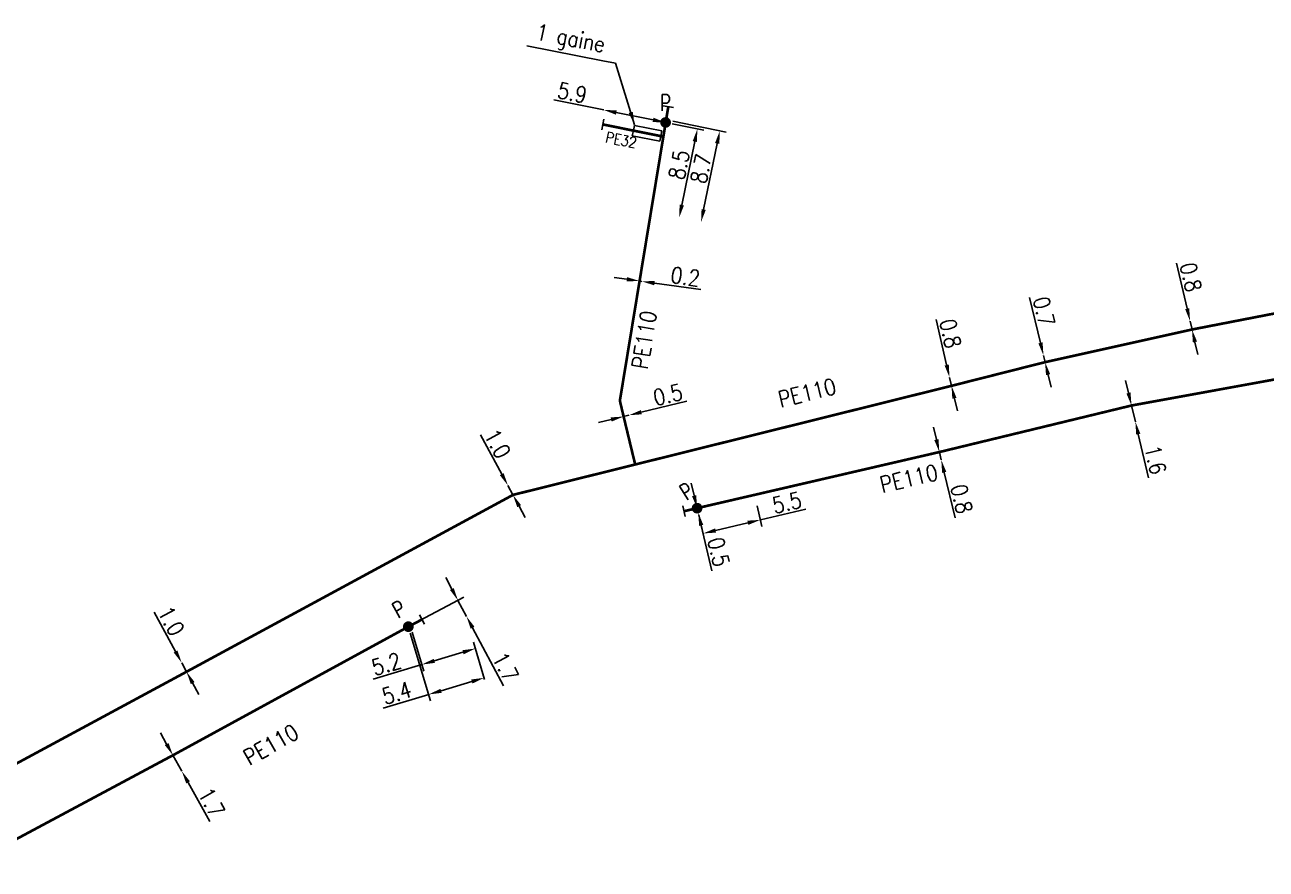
# Model space of a CAD drawing. Header units: millimetres. Extents: x 138988 to 140002, y 128990 to 130001.
# Drawn here: x 139695.7 to 139811.6, y 129521.9 to 129600.8 of the extents above; entities that cross this region are included whole.
import ezdxf
from ezdxf.enums import TextEntityAlignment as Align

# ---------------------------------------------------------------- set-up
doc = ezdxf.new("R2010")
doc.units = ezdxf.units.MM
doc.header["$PDMODE"] = 34
doc.linetypes.add('L_25_PE', pattern=[2000, 1000, 1000])
doc.layers.get('0').update_dxf_attribs({"linetype": 'CONTINUOUS'})
doc.layers.get('Defpoints').update_dxf_attribs({"linetype": 'CONTINUOUS'})
for name, color, linetype in [('L_150', 1, 'CONTINUOUS'), ('L_300', 7, 'CONTINUOUS'), ('L_340', 7, 'CONTINUOUS'), ('L_400', 7, 'CONTINUOUS')]:
    doc.layers.add(name, color=color, linetype=linetype)
doc.styles.add('G_ROMANS', font='ROMANS.SHX', dxfattribs={"width": 0.75})
doc.styles.get("Standard").update_dxf_attribs({"font": 'romans.shx', "width": 0.85})
doc.dimstyles.get("Standard").update_dxf_attribs({"dimtxt": 1.5, "dimasz": 1.2, "dimexe": 0.625, "dimexo": 0.625, "dimgap": 0.25, "dimtad": 1, "dimdec": 1, "dimzin": 0, "dimdsep": 46, "dimtxsty": 'Standard', "dimcen": -0.5, "dimadec": 0, "dimazin": 0, "dimtfac": 1, "dimtdec": 1, "dimtmove": 0, "dimatfit": 3, "dimfxl": 0, "dimtolj": 1, "dimtzin": 0, "dimarcsym": 0})

# ---------------------------------------------------------------- blocks, each defined once
blk = doc.blocks.new('*D1107')
at = {"layer": 'Defpoints', "color": 0, "linetype": 'Continuous', "transparency": 16777216}
for p in [(139798.98, 129565.2), (139799.34, 129563.69), (139799.34, 129563.69)]:
    blk.add_point(p, dxfattribs=at)
at = {"layer": 'L_150', "color": 0, "linetype": 'Continuous', "lineweight": -2, "transparency": 16777216}
for p, q in [((139798.7, 129566.37), (139798.42, 129567.54)), ((139798.98, 129565.2), (139799.34, 129563.69)), ((139799.61, 129562.53), (139800.58, 129558.45))]:
    blk.add_line(p, q, dxfattribs=at)
at = {"layer": 'L_150', "color": 0, "linetype": 'Continuous', "transparency": 16777216}
for points in [[(139798.89, 129566.42), (139798.51, 129566.32), (139798.98, 129565.2)], [(139799.81, 129562.57), (139799.42, 129562.48), (139799.34, 129563.69)]]:
    blk.add_solid(points, dxfattribs=at)
at = {"layer": 'L_150', "color": 0, "linetype": 'Continuous', "transparency": 16777216, "insert": (139801.21, 129560.14), "char_height": 1.5, "attachment_point": 5, "rotation": 283.3822}
blk.add_mtext('\\A1;1.6', dxfattribs=at)
blk = doc.blocks.new('*D1108')
at = {"layer": 'Defpoints', "color": 0, "linetype": 'Continuous', "transparency": 16777216}
for p in [(139781.07, 129560.86), (139781.22, 129560.12), (139781.22, 129560.12)]:
    blk.add_point(p, dxfattribs=at)
at = {"layer": 'L_150', "color": 0, "linetype": 'Continuous', "lineweight": -2, "transparency": 16777216}
for p, q in [((139780.76, 129562.02), (139780.49, 129563.19)), ((139780.47, 129560.71), (139780.44, 129560.71)), ((139781.04, 129560.85), (139781.22, 129560.12)), ((139781.5, 129558.95), (139782.51, 129554.7))]:
    blk.add_line(p, q, dxfattribs=at)
at = {"layer": 'L_150', "color": 0, "linetype": 'Continuous', "transparency": 16777216}
for points in [[(139780.96, 129562.06), (139780.57, 129561.97), (139781.04, 129560.85)], [(139781.69, 129559), (139781.3, 129558.91), (139781.22, 129560.12)]]:
    blk.add_solid(points, dxfattribs=at)
at = {"layer": 'L_150', "color": 0, "linetype": 'Continuous', "transparency": 16777216, "insert": (139783.12, 129556.48), "char_height": 1.5, "attachment_point": 5, "rotation": 283.4347}
blk.add_mtext('\\A1;0.8', dxfattribs=at)
blk = doc.blocks.new('*D1109')
at = {"layer": 'Defpoints', "color": 0, "linetype": 'Continuous', "transparency": 16777216}
for p in [(139763.87, 129556.44), (139758.42, 129555.61), (139764.33, 129554.52)]:
    blk.add_point(p, dxfattribs=at)
at = {"layer": 'L_300', "color": 0, "linetype": 'Continuous', "lineweight": -2, "transparency": 16777216}
for p, q in [((139764.02, 129555.83), (139764.47, 129553.91)), ((139758.57, 129555), (139759.12, 129552.64)), ((139764.33, 129554.52), (139768.58, 129555.53)), ((139760.15, 129553.53), (139763.16, 129554.24))]:
    blk.add_line(p, q, dxfattribs=at)
at = {"layer": 'L_300', "color": 0, "linetype": 'Continuous', "transparency": 16777216}
for points in [[(139760.1, 129553.72), (139760.19, 129553.33), (139758.98, 129553.25)], [(139763.11, 129554.44), (139763.21, 129554.05), (139764.33, 129554.52)]]:
    blk.add_solid(points, dxfattribs=at)
at = {"layer": 'L_300', "color": 0, "linetype": 'Continuous', "transparency": 16777216, "insert": (139766.81, 129556.13), "char_height": 1.5, "attachment_point": 5, "rotation": 13.3246}
blk.add_mtext('\\A1;5.5', dxfattribs=at)
blk = doc.blocks.new('*D1110')
at = {"layer": 'Defpoints', "color": 0, "linetype": 'Continuous', "transparency": 16777216}
for p in [(139758.42, 129555.61), (139758.53, 129555.17), (139758.53, 129555.17)]:
    blk.add_point(p, dxfattribs=at)
at = {"layer": 'L_300', "color": 0, "linetype": 'Continuous', "lineweight": -2, "transparency": 16777216}
for p, q in [((139758.15, 129556.78), (139757.87, 129557.94)), ((139758.42, 129555.61), (139758.53, 129555.17)), ((139758.8, 129554), (139759.81, 129549.75))]:
    blk.add_line(p, q, dxfattribs=at)
at = {"layer": 'L_300', "color": 0, "linetype": 'Continuous', "transparency": 16777216}
for points in [[(139758.34, 129556.82), (139757.95, 129556.73), (139758.42, 129555.61)], [(139759, 129554.05), (139758.61, 129553.96), (139758.53, 129555.17)]]:
    blk.add_solid(points, dxfattribs=at)
at = {"layer": 'L_300', "color": 0, "linetype": 'Continuous', "transparency": 16777216, "insert": (139760.42, 129551.52), "char_height": 1.5, "attachment_point": 5, "rotation": 283.3364}
blk.add_mtext('\\A1;0.5', dxfattribs=at)
blk = doc.blocks.new('L_300_12')
at = {"color": 0, "linetype": 'Continuous', "const_width": 0.497, "flags": 128}
blk.add_lwpolyline([(-0.25, 0, 1), (0.25, 0, 1)], format="xyb", close=True, dxfattribs=at)
at = {"color": 0, "linetype": 'Continuous', "style": 'G_ROMANS', "width": 0.75}
blk.add_text('P', height=1.5, dxfattribs=at).set_placement((0, 1.85), align=Align.MIDDLE)
at = {"color": 0, "linetype": 'Continuous', "width": 0.75, "flags": 3}
for tag, p in [('DEF_LEG', (0, -5)), ('DEF_COUP', (0, -7.5)), ('DEF_TYPE', (0, -10))]:
    blk.add_attdef(tag, text='', height=1.2, dxfattribs=at).set_placement(p, align=Align.MIDDLE)
blk = doc.blocks.new('L_340_07')
at = {"color": 0, "linetype": 'Continuous', "const_width": 0.25, "flags": 128}
blk.add_lwpolyline([(0, 0), (1.25, 0)], dxfattribs=at)
at = {"color": 0, "linetype": 'Continuous', "flags": 128}
blk.add_lwpolyline([(1.25, -0.5), (1.25, 0.5)], dxfattribs=at)
at = {"color": 0, "linetype": 'Continuous', "style": 'G_ROMANS', "width": 0.75, "flags": 3}
for tag, p in [('DEF_LEG', (0.72, -3.47)), ('DEF_COUP', (0.72, -5.97)), ('DEF_TYPE', (0.72, -8.47))]:
    blk.add_attdef(tag, text='', height=1.2, dxfattribs=at).set_placement(p, align=Align.MIDDLE)
blk = doc.blocks.new('*D1111')
at = {"layer": 'Defpoints', "color": 0, "linetype": 'Continuous', "transparency": 16777216}
for p in [(139804.45, 129573.08), (139804.45, 129573.08), (139804.63, 129572.3)]:
    blk.add_point(p, dxfattribs=at)
at = {"layer": 'L_150', "color": 0, "linetype": 'Continuous', "lineweight": -2, "transparency": 16777216}
for p, q in [((139804.18, 129574.25), (139803.19, 129578.51)), ((139804.63, 129572.3), (139804.45, 129573.08)), ((139804.9, 129571.13), (139805.18, 129569.96))]:
    blk.add_line(p, q, dxfattribs=at)
at = {"layer": 'L_150', "color": 0, "linetype": 'Continuous', "transparency": 16777216}
for points in [[(139804.37, 129574.29), (139803.99, 129574.2), (139804.45, 129573.08)], [(139805.1, 129571.18), (139804.71, 129571.09), (139804.63, 129572.3)]]:
    blk.add_solid(points, dxfattribs=at)
at = {"layer": 'L_150', "color": 0, "linetype": 'Continuous', "transparency": 16777216, "insert": (139804.52, 129577.19), "char_height": 1.5, "attachment_point": 5, "rotation": 283.0774}
blk.add_mtext('\\A1;0.8', dxfattribs=at)
blk = doc.blocks.new('*D1112')
at = {"layer": 'Defpoints', "color": 0, "linetype": 'Continuous', "transparency": 16777216}
for p in [(139790.76, 129569.88), (139790.76, 129569.88), (139790.91, 129569.25)]:
    blk.add_point(p, dxfattribs=at)
at = {"layer": 'L_150', "color": 0, "linetype": 'Continuous', "lineweight": -2, "transparency": 16777216}
for p, q in [((139790.48, 129571.05), (139789.47, 129575.3)), ((139790.91, 129569.25), (139790.76, 129569.88)), ((139791.19, 129568.08), (139791.47, 129566.92))]:
    blk.add_line(p, q, dxfattribs=at)
at = {"layer": 'L_150', "color": 0, "linetype": 'Continuous', "transparency": 16777216}
for points in [[(139790.68, 129571.1), (139790.29, 129571), (139790.76, 129569.88)], [(139791.39, 129568.13), (139791, 129568.04), (139790.91, 129569.25)]]:
    blk.add_solid(points, dxfattribs=at)
at = {"layer": 'L_150', "color": 0, "linetype": 'Continuous', "transparency": 16777216, "insert": (139790.81, 129573.99), "char_height": 1.5, "attachment_point": 5, "rotation": 283.4036}
blk.add_mtext('\\A1;0.7', dxfattribs=at)
blk = doc.blocks.new('*D1113')
at = {"layer": 'Defpoints', "color": 0, "linetype": 'Continuous', "transparency": 16777216}
for p in [(139781.99, 129567.82), (139781.99, 129567.82), (139782.18, 129567.04)]:
    blk.add_point(p, dxfattribs=at)
at = {"layer": 'L_150', "color": 0, "linetype": 'Continuous', "lineweight": -2, "transparency": 16777216}
for p, q in [((139781.72, 129568.99), (139780.73, 129573.25)), ((139782.18, 129567.04), (139781.99, 129567.82)), ((139782.45, 129565.87), (139782.72, 129564.7))]:
    blk.add_line(p, q, dxfattribs=at)
at = {"layer": 'L_150', "color": 0, "linetype": 'Continuous', "transparency": 16777216}
for points in [[(139781.92, 129569.03), (139781.53, 129568.94), (139781.99, 129567.82)], [(139782.64, 129565.92), (139782.25, 129565.83), (139782.18, 129567.04)]]:
    blk.add_solid(points, dxfattribs=at)
at = {"layer": 'L_150', "color": 0, "linetype": 'Continuous', "transparency": 16777216, "insert": (139782.07, 129571.93), "char_height": 1.5, "attachment_point": 5, "rotation": 283.0943}
blk.add_mtext('\\A1;0.8', dxfattribs=at)
blk = doc.blocks.new('*D1114')
at = {"layer": 'Defpoints', "color": 0, "linetype": 'Continuous', "transparency": 16777216}
for p in [(139751.56, 129564.17), (139752.05, 129564.29), (139752.05, 129564.29)]:
    blk.add_point(p, dxfattribs=at)
at = {"layer": 'L_150', "color": 0, "linetype": 'Continuous', "lineweight": -2, "transparency": 16777216}
for p, q in [((139753.21, 129564.57), (139757.46, 129565.6)), ((139751.56, 129564.17), (139752.05, 129564.29)), ((139750.39, 129563.89), (139749.23, 129563.61))]:
    blk.add_line(p, q, dxfattribs=at)
at = {"layer": 'L_150', "color": 0, "linetype": 'Continuous', "transparency": 16777216}
for points in [[(139750.35, 129564.09), (139750.44, 129563.7), (139751.56, 129564.17)], [(139753.17, 129564.77), (139753.26, 129564.38), (139752.05, 129564.29)]]:
    blk.add_solid(points, dxfattribs=at)
at = {"layer": 'L_150', "color": 0, "linetype": 'Continuous', "transparency": 16777216, "insert": (139755.69, 129566.2), "char_height": 1.5, "attachment_point": 5, "rotation": 13.5414}
blk.add_mtext('\\A1;0.5', dxfattribs=at)
blk = doc.blocks.new('*D1115')
at = {"layer": 'Defpoints', "color": 0, "linetype": 'Continuous', "transparency": 16777216}
for p in [(139753.05, 129576.83), (139753.25, 129576.8), (139753.25, 129576.8)]:
    blk.add_point(p, dxfattribs=at)
at = {"layer": 'L_150', "color": 0, "linetype": 'Continuous', "lineweight": -2, "transparency": 16777216}
for p, q in [((139751.86, 129576.99), (139750.67, 129577.16)), ((139753.05, 129576.83), (139753.25, 129576.8)), ((139754.43, 129576.63), (139758.76, 129576.03))]:
    blk.add_line(p, q, dxfattribs=at)
at = {"layer": 'L_150', "color": 0, "linetype": 'Continuous', "transparency": 16777216}
for points in [[(139751.89, 129577.19), (139751.83, 129576.8), (139753.05, 129576.83)], [(139754.46, 129576.83), (139754.41, 129576.43), (139753.25, 129576.8)]]:
    blk.add_solid(points, dxfattribs=at)
at = {"layer": 'L_150', "color": 0, "linetype": 'Continuous', "transparency": 16777216, "insert": (139757.33, 129577.24), "char_height": 1.5, "attachment_point": 5, "rotation": 352.0386}
blk.add_mtext('\\A1;0.2', dxfattribs=at)
blk = doc.blocks.new('*D1116')
at = {"layer": 'Defpoints', "color": 0, "linetype": 'Continuous', "transparency": 16777216}
for p in [(139749.7, 129592.81), (139749.7, 129592.81), (139755.48, 129591.64)]:
    blk.add_point(p, dxfattribs=at)
at = {"layer": 'L_300', "color": 0, "linetype": 'Continuous', "lineweight": -2, "transparency": 16777216}
for p, q in [((139749.7, 129592.81), (139745.04, 129593.75)), ((139754.31, 129591.88), (139750.88, 129592.57))]:
    blk.add_line(p, q, dxfattribs=at)
at = {"layer": 'L_300', "color": 0, "linetype": 'Continuous', "transparency": 16777216}
for points in [[(139750.92, 129592.77), (139750.84, 129592.37), (139749.7, 129592.81)], [(139754.35, 129592.08), (139754.27, 129591.68), (139755.48, 129591.64)]]:
    blk.add_solid(points, dxfattribs=at)
at = {"layer": 'L_300', "color": 0, "linetype": 'Continuous', "transparency": 16777216, "insert": (139746.77, 129594.42), "char_height": 1.5, "attachment_point": 5, "rotation": 348.6095}
blk.add_mtext('\\A1;5.9', dxfattribs=at)
blk = doc.blocks.new('*D1117')
at = {"layer": 'Defpoints', "color": 0, "linetype": 'Continuous', "transparency": 16777216}
for p in [(139755.48, 129591.64), (139756.75, 129582.75), (139756.75, 129582.75)]:
    blk.add_point(p, dxfattribs=at)
at = {"layer": 'L_300', "color": 0, "linetype": 'Continuous', "lineweight": -2, "transparency": 16777216}
for p, q in [((139756.1, 129591.52), (139759.06, 129590.91)), ((139758.21, 129589.86), (139756.99, 129583.93))]:
    blk.add_line(p, q, dxfattribs=at)
at = {"layer": 'L_300', "color": 0, "linetype": 'Continuous', "transparency": 16777216}
for points in [[(139758.01, 129589.9), (139758.4, 129589.82), (139758.45, 129591.03)], [(139756.79, 129583.97), (139757.19, 129583.89), (139756.75, 129582.75)]]:
    blk.add_solid(points, dxfattribs=at)
at = {"layer": 'L_300', "color": 0, "linetype": 'Continuous', "transparency": 16777216, "insert": (139756.74, 129587.69), "char_height": 1.5, "attachment_point": 5, "rotation": 78.394}
blk.add_mtext('\\A1;8.5', dxfattribs=at)
blk = doc.blocks.new('*D1118')
at = {"layer": 'Defpoints', "color": 0, "linetype": 'Continuous', "transparency": 16777216}
for p in [(139755.53, 129591.89), (139758.79, 129582.34), (139758.79, 129582.34)]:
    blk.add_point(p, dxfattribs=at)
at = {"layer": 'L_340', "color": 0, "linetype": 'Continuous', "lineweight": -2, "transparency": 16777216}
for p, q in [((139756.15, 129591.76), (139761.15, 129590.73)), ((139760.3, 129589.68), (139759.03, 129583.51))]:
    blk.add_line(p, q, dxfattribs=at)
at = {"layer": 'L_340', "color": 0, "linetype": 'Continuous', "transparency": 16777216}
for points in [[(139760.1, 129589.72), (139760.5, 129589.64), (139760.54, 129590.86)], [(139758.84, 129583.55), (139759.23, 129583.47), (139758.79, 129582.34)]]:
    blk.add_solid(points, dxfattribs=at)
at = {"layer": 'L_340', "color": 0, "linetype": 'Continuous', "transparency": 16777216, "insert": (139758.79, 129587.32), "char_height": 1.5, "attachment_point": 5, "rotation": 78.394}
blk.add_mtext('\\A1;8.7', dxfattribs=at)
blk = doc.blocks.new('*D1119')
at = {"layer": 'Defpoints', "color": 0, "linetype": 'Continuous', "transparency": 16777216}
for p in [(139740.76, 129557.73), (139740.76, 129557.73), (139741.23, 129556.85)]:
    blk.add_point(p, dxfattribs=at)
at = {"layer": 'L_150', "color": 0, "linetype": 'Continuous', "lineweight": -2, "transparency": 16777216}
for p, q in [((139740.19, 129558.79), (139738.19, 129562.47)), ((139741.23, 129556.85), (139740.76, 129557.73)), ((139741.81, 129555.8), (139742.38, 129554.75))]:
    blk.add_line(p, q, dxfattribs=at)
at = {"layer": 'L_150', "color": 0, "linetype": 'Continuous', "transparency": 16777216}
for points in [[(139740.36, 129558.88), (139740.01, 129558.69), (139740.76, 129557.73)], [(139741.98, 129555.9), (139741.63, 129555.7), (139741.23, 129556.85)]]:
    blk.add_solid(points, dxfattribs=at)
at = {"layer": 'L_150', "color": 0, "linetype": 'Continuous', "transparency": 16777216, "insert": (139739.78, 129561.63), "char_height": 1.5, "attachment_point": 5, "rotation": 298.4632}
blk.add_mtext('\\A1;1.0', dxfattribs=at)
blk = doc.blocks.new('*D1120')
at = {"layer": 'Defpoints', "color": 0, "linetype": 'Continuous', "transparency": 16777216}
for p in [(139710.3, 129541.17), (139710.3, 129541.17), (139710.75, 129540.33)]:
    blk.add_point(p, dxfattribs=at)
at = {"layer": 'L_150', "color": 0, "linetype": 'Continuous', "lineweight": -2, "transparency": 16777216}
for p, q in [((139709.73, 129542.22), (139707.73, 129545.91)), ((139710.75, 129540.33), (139710.3, 129541.17)), ((139711.32, 129539.28), (139711.89, 129538.22))]:
    blk.add_line(p, q, dxfattribs=at)
at = {"layer": 'L_150', "color": 0, "linetype": 'Continuous', "transparency": 16777216}
for points in [[(139709.9, 129542.32), (139709.55, 129542.13), (139710.3, 129541.17)], [(139711.5, 129539.37), (139711.15, 129539.18), (139710.75, 129540.33)]]:
    blk.add_solid(points, dxfattribs=at)
at = {"layer": 'L_150', "color": 0, "linetype": 'Continuous', "transparency": 16777216, "insert": (139709.32, 129545.07), "char_height": 1.5, "attachment_point": 5, "rotation": 298.4632}
blk.add_mtext('\\A1;1.0', dxfattribs=at)
blk = doc.blocks.new('*D1140')
at = {"layer": 'Defpoints', "color": 0, "linetype": 'Continuous', "transparency": 16777216}
for p in [(139709.48, 129532.53), (139710.31, 129531.04), (139710.31, 129531.04)]:
    blk.add_point(p, dxfattribs=at)
at = {"layer": 'L_150', "color": 0, "linetype": 'Continuous', "lineweight": -2, "transparency": 16777216}
for p, q in [((139708.89, 129533.57), (139708.31, 129534.62)), ((139709.48, 129532.53), (139710.31, 129531.04)), ((139710.89, 129529.99), (139712.93, 129526.34))]:
    blk.add_line(p, q, dxfattribs=at)
at = {"layer": 'L_150', "color": 0, "linetype": 'Continuous', "transparency": 16777216}
for points in [[(139709.07, 129533.67), (139708.72, 129533.48), (139709.48, 129532.53)], [(139711.07, 129530.09), (139710.72, 129529.9), (139710.31, 129531.04)]]:
    blk.add_solid(points, dxfattribs=at)
at = {"layer": 'L_150', "color": 0, "linetype": 'Continuous', "transparency": 16777216, "insert": (139713.08, 129528.13), "char_height": 1.5, "attachment_point": 5, "rotation": 299.1515}
blk.add_mtext('\\A1;1.7', dxfattribs=at)
blk = doc.blocks.new('*D1141')
at = {"layer": 'Defpoints', "color": 0, "linetype": 'Continuous', "transparency": 16777216}
for p in [(139736.89, 129545.5), (139736.89, 129545.5), (139731.46, 129544.54)]:
    blk.add_point(p, dxfattribs=at)
at = {"layer": 'L_300', "color": 0, "linetype": 'Continuous', "lineweight": -2, "transparency": 16777216}
for p, q in [((139735.53, 129548.06), (139734.96, 129549.12)), ((139732.01, 129544.83), (139736.64, 129547.3)), ((139736.09, 129547), (139736.89, 129545.5)), ((139737.45, 129544.44), (139740.34, 129539.01))]:
    blk.add_line(p, q, dxfattribs=at)
at = {"layer": 'L_300', "color": 0, "linetype": 'Continuous', "transparency": 16777216}
for points in [[(139735.7, 129548.15), (139735.35, 129547.97), (139736.09, 129547)], [(139737.63, 129544.54), (139737.28, 129544.35), (139736.89, 129545.5)]]:
    blk.add_solid(points, dxfattribs=at)
at = {"layer": 'L_300', "color": 0, "linetype": 'Continuous', "transparency": 16777216, "insert": (139740.53, 129540.79), "char_height": 1.5, "attachment_point": 5, "rotation": 298.0059}
blk.add_mtext('\\A1;1.7', dxfattribs=at)
blk = doc.blocks.new('*D1142')
at = {"layer": 'Defpoints', "color": 0, "linetype": 'Continuous', "transparency": 16777216}
for p in [(139731.64, 129544.63), (139737.71, 129542.5), (139738.76, 129539.01)]:
    blk.add_point(p, dxfattribs=at)
at = {"layer": 'L_340', "color": 0, "linetype": 'Continuous', "lineweight": -2, "transparency": 16777216}
for p, q in [((139731.82, 129544.04), (139732.91, 129540.4)), ((139738.58, 129539.61), (139737.53, 129543.1)), ((139736.56, 129542.15), (139733.88, 129541.35)), ((139732.73, 129541), (139728.18, 129539.63))]:
    blk.add_line(p, q, dxfattribs=at)
at = {"layer": 'L_340', "color": 0, "linetype": 'Continuous', "transparency": 16777216}
for points in [[(139736.51, 129542.34), (139736.62, 129541.96), (139737.71, 129542.5)], [(139733.82, 129541.54), (139733.94, 129541.16), (139732.73, 129541)]]:
    blk.add_solid(points, dxfattribs=at)
at = {"layer": 'L_340', "color": 0, "linetype": 'Continuous', "transparency": 16777216, "insert": (139729.41, 129541.05), "char_height": 1.5, "attachment_point": 5, "rotation": 16.7416}
blk.add_mtext('\\A1;5.2', dxfattribs=at)
blk = doc.blocks.new('*D1143')
at = {"layer": 'Defpoints', "color": 0, "linetype": 'Continuous', "transparency": 16777216}
for p in [(139731.46, 129544.54), (139738.54, 129539.76), (139738.76, 129539.01)]:
    blk.add_point(p, dxfattribs=at)
at = {"layer": 'L_300', "color": 0, "linetype": 'Continuous', "lineweight": -2, "transparency": 16777216}
for p, q in [((139731.64, 129543.94), (139733.54, 129537.61)), ((139738.58, 129539.61), (139738.35, 129540.36)), ((139737.39, 129539.42), (139734.51, 129538.55)), ((139733.36, 129538.21), (139729.12, 129536.93))]:
    blk.add_line(p, q, dxfattribs=at)
at = {"layer": 'L_300', "color": 0, "linetype": 'Continuous', "transparency": 16777216}
for points in [[(139737.33, 129539.61), (139737.44, 129539.23), (139738.54, 129539.76)], [(139734.46, 129538.74), (139734.57, 129538.36), (139733.36, 129538.21)]]:
    blk.add_solid(points, dxfattribs=at)
at = {"layer": 'L_300', "color": 0, "linetype": 'Continuous', "transparency": 16777216, "insert": (139730.38, 129538.35), "char_height": 1.5, "attachment_point": 5, "rotation": 16.7416}
blk.add_mtext('\\A1;5.4', dxfattribs=at)

msp = doc.modelspace()

# ---------------------------------------------------------------- linework, layer by layer
at = {"layer": 'L_150', "linetype": 'L_25_PE', "const_width": 0.25, "flags": 128}
for points in [[(139755.53, 129591.89), (139755.53, 129591.89), (139753.05, 129576.83), (139751.21, 129565.65), (139751.56, 129564.17), (139752.64, 129559.69), (139752.64, 129559.69)], [(139755.27, 129590.32), (139750.84, 129591.21)], [(139876.24, 129586.37), (139875.25, 129586.17), (139859.21, 129582.9), (139835.15, 129578.23), (139825.93, 129576.44), (139804.63, 129572.3), (139790.91, 129569.25), (139782.18, 129567.04), (139741.23, 129556.85), (139710.75, 129540.33), (139686.42, 129527.19), (139648.92, 129506.59), (139630.63, 129496.61), (139619.44, 129490.36), (139612.96, 129486.29), (139607.98, 129482.7), (139599.42, 129475.53), (139570.28, 129451.47), (139548.67, 129433.26), (139523.81, 129411.35), (139527.39, 129407.09)], [(139758.42, 129555.61), (139781.07, 129560.86), (139798.98, 129565.2), (139836.99, 129572.12), (139835.91, 129578.38)], [(139456.94, 129364.97), (139457.57, 129364.59), (139457.93, 129365.19), (139463.2, 129366.76), (139479.87, 129372.25), (139488.11, 129375.3), (139492.07, 129378.33), (139495.78, 129381.13), (139500.85, 129385.24), (139513.74, 129395.29), (139517.99, 129398.96), (139527.39, 129407.09), (139533.01, 129411.93), (139559.45, 129434.29), (139583.68, 129454.4), (139605.22, 129472.34), (139611.32, 129477.24), (139616.48, 129480.99), (139625.19, 129486.4), (139644.64, 129497.07), (139678.29, 129515.82), (139709.48, 129532.53), (139731.46, 129544.54), (139731.64, 129544.63)]]:
    msp.add_lwpolyline(points, dxfattribs=at)
at = {"layer": 'L_400', "color": 7, "linetype": 'CONTINUOUS'}
for p, q in [((139752.37, 129590.39), (139752.47, 129590.88)), ((139752.57, 129591.37), (139752.47, 129590.88)), ((139755.13, 129590.86), (139752.57, 129591.37)), ((139755.13, 129590.86), (139755.03, 129590.37)), ((139754.93, 129589.88), (139752.37, 129590.39)), ((139754.93, 129589.88), (139755.03, 129590.37))]:
    msp.add_line(p, q, dxfattribs=at)

# ---------------------------------------------------------------- block references
at = {"layer": 'L_300'}
msp.add_blockref('L_300_12', (139755.48, 129591.64), dxfattribs=at)
for p, rotation in [((139758.42, 129555.61), 31.87225266701607), ((139731.46, 129544.54), 28.00588811777182)]:
    msp.add_blockref('L_300_12', p, dxfattribs=dict(at, rotation=rotation))
at = {"layer": 'L_340'}
for p, rotation in [((139755.53, 129591.89), 80.71896597084377), ((139750.84, 129591.21), 168.6094561208171), ((139758.42, 129555.61), 193.0488316861351), ((139731.64, 129544.63), 28.00588811764777)]:
    msp.add_blockref('L_340_07', p, dxfattribs=dict(at, rotation=rotation))

# ---------------------------------------------------------------- texts
at = {"layer": 'L_150', "linetype": 'Continuous', "width": 0.85}
for s, height, rotation, p in [('PE32', 1, 348.7008, (139751.33, 129590.01)), ('PE110', 1.5, 80.6273, (139753.49, 129571.33)), ('PE110', 1.5, 13.9706, (139768.69, 129566.39)), ('PE110', 1.5, 13.0488, (139778.19, 129558.38)), ('PE110', 1.5, 29.6583, (139718.63, 129533.52))]:
    msp.add_text(s, height=height, rotation=rotation, dxfattribs=at).set_placement(p, align=Align.MIDDLE)
at = {"layer": 'L_400', "linetype": 'Continuous', "insert": (139749.57, 129597.67), "char_height": 1.5, "attachment_point": 9, "rotation": 349}
msp.add_mtext('1 gaine', dxfattribs=at)

# ---------------------------------------------------------------- dimensions: what is measured, and where the dimension line sits
at = {"layer": 'L_150', "linetype": 'Continuous'}
for base, p1, p2, angle, picture, middle in [((139753.25, 129576.8), (139753.05, 129576.83), (139753.25, 129576.8), 172.0386, '*D1115', (139757.19, 129576.25)), ((139804.45, 129573.08), (139804.63, 129572.3), (139804.45, 129573.08), 283.0774, '*D1111', (139803.55, 129576.96)), ((139790.7631, 129569.8831), (139790.9139, 129569.25), (139790.7631, 129569.8831), 283.4036, '*D1112', (139789.8391, 129573.7602)), ((139781.99, 129567.82), (139782.18, 129567.04), (139781.99, 129567.82), 283.0943, '*D1113', (139781.09, 129571.7)), ((139752.05, 129564.29), (139751.56, 129564.17), (139752.05, 129564.29), 193.5414, '*D1114', (139755.92, 129565.22)), ((139799.34, 129563.69), (139798.98, 129565.2), (139799.34, 129563.69), 103.3822, '*D1107', (139800.24, 129559.9)), ((139740.76, 129557.73), (139741.23, 129556.85), (139740.76, 129557.73), 298.4632, '*D1119', (139738.9, 129561.16)), ((139781.22, 129560.12), (139781.07, 129560.86), (139781.22, 129560.12), 103.4347, '*D1108', (139782.14, 129556.24)), ((139710.2982, 129541.1696), (139710.7509, 129540.3344), (139710.2982, 129541.1696), 298.4632, '*D1120', (139708.442, 129544.5935)), ((139710.31, 129531.04), (139709.48, 129532.53), (139710.31, 129531.04), 119.1515, '*D1140', (139712.2, 129527.64))]:
    dim = msp.add_linear_dim(base=base, p1=p1, p2=p2, angle=angle, dimstyle='Standard', dxfattribs=at)
    dim.commit()
    dim.dimension.update_dxf_attribs({"geometry": picture, "text_midpoint": middle, "dimtype": 160})
at = {"layer": 'L_300', "linetype": 'Continuous'}
for base, p1, p2, angle, picture, middle in [((139749.7, 129592.81), (139755.48, 129591.64), (139749.7, 129592.81), 348.6095, '*D1116', (139746.57, 129593.44)), ((139756.75, 129582.75), (139755.48, 129591.64), (139756.75, 129582.75), 78.394, '*D1117', (139757.72, 129587.49)), ((139758.53, 129555.17), (139758.42, 129555.61), (139758.53, 129555.17), 103.3364, '*D1110', (139759.45, 129551.29)), ((139764.33, 129554.52), (139758.42, 129555.61), (139763.87, 129556.44), 193.3246, '*D1109', (139767.04, 129555.16)), ((139736.89, 129545.5), (139731.46, 129544.54), (139736.89, 129545.5), 118.0059, '*D1141', (139739.64, 129540.32)), ((139738.54, 129539.76), (139731.46, 129544.54), (139738.76, 129539.01), 196.7416, '*D1143', (139730.67, 129537.4))]:
    dim = msp.add_linear_dim(base=base, p1=p1, p2=p2, angle=angle, dimstyle='Standard', dxfattribs=at)
    dim.commit()
    dim.dimension.update_dxf_attribs({"geometry": picture, "text_midpoint": middle, "dimtype": 160})
at = {"layer": 'L_340', "linetype": 'Continuous'}
for base, p1, p2, angle, picture, middle in [((139758.79, 129582.34), (139755.53, 129591.89), (139758.79, 129582.34), 78.394, '*D1118', (139759.77, 129587.12)), ((139737.71, 129542.5), (139731.64, 129544.63), (139738.76, 129539.01), 196.7416, '*D1142', (139729.7, 129540.09))]:
    dim = msp.add_linear_dim(base=base, p1=p1, p2=p2, angle=angle, dimstyle='Standard', dxfattribs=at)
    dim.commit()
    dim.dimension.update_dxf_attribs({"geometry": picture, "text_midpoint": middle, "dimtype": 160})

# ---------------------------------------------------------------- leaders
at = {"layer": 'L_400', "linetype": 'Continuous', "annotation_type": 0, "has_hookline": 1, "hookline_direction": 1, "text_width": 6.98, "horizontal_direction": (0.981627, -0.190809, 0)}
msp.add_leader([(139752.58, 129591.43), (139750.81, 129597.18), (139749.63, 129597.41)], dimstyle='Standard', override={"dimgap": 0.25, "dimtad": 1}, dxfattribs=at)

doc.saveas('drawing.dxf')
